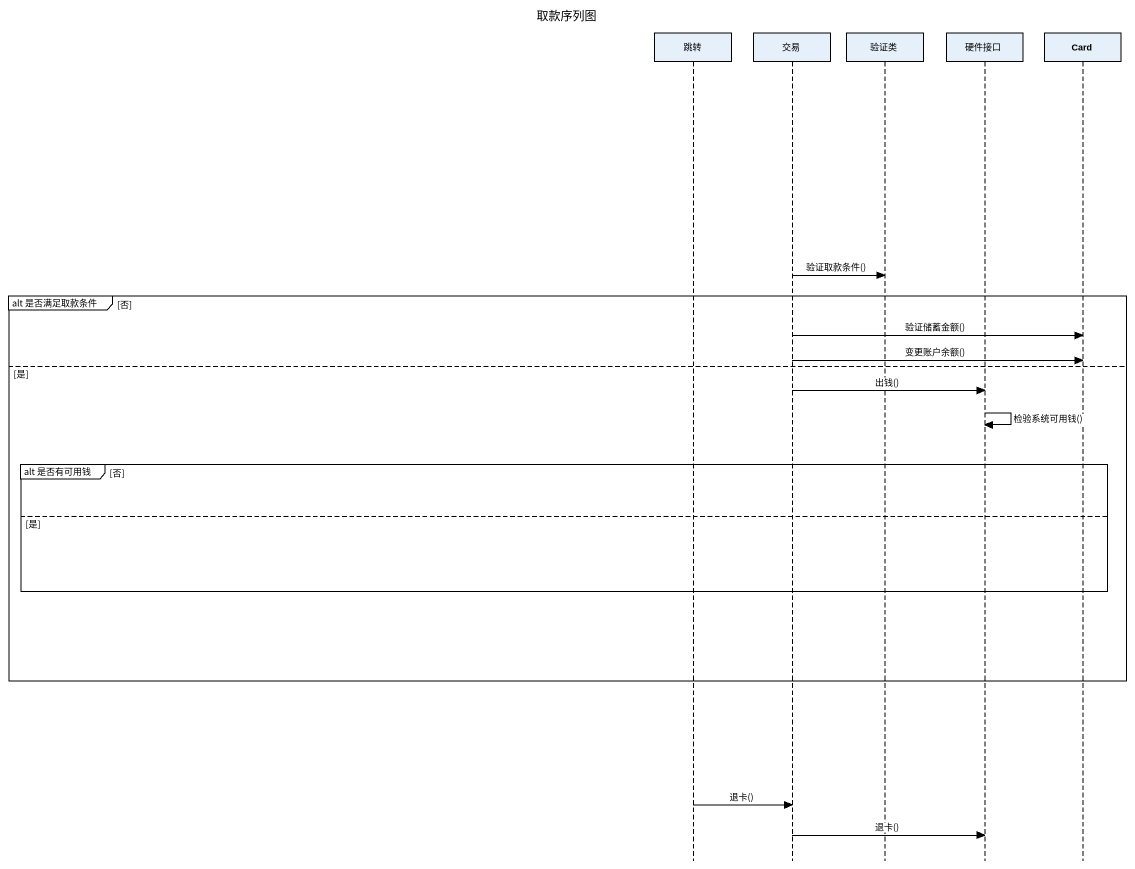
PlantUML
@startuml
title 取款序列图
hide footbox
participant 跳转
participant 交易
participant 验证类
participant 硬件接口
participant "Card" as Card_

交易 -> 验证类 : 验证取款条件()
group alt 是否满足取款条件 [否]
  交易 -> Card_ : 验证储蓄金额()
  交易 -> Card_ : 变更账户余额()
else 是
  交易 -> 硬件接口 : 出钱()
  硬件接口 -> 硬件接口 : 检验系统可用钱()
  group alt 是否有可用钱 [否]
  else 是
  end
end
跳转 -> 交易 : 退卡()
交易 -> 硬件接口 : 退卡()
@enduml
